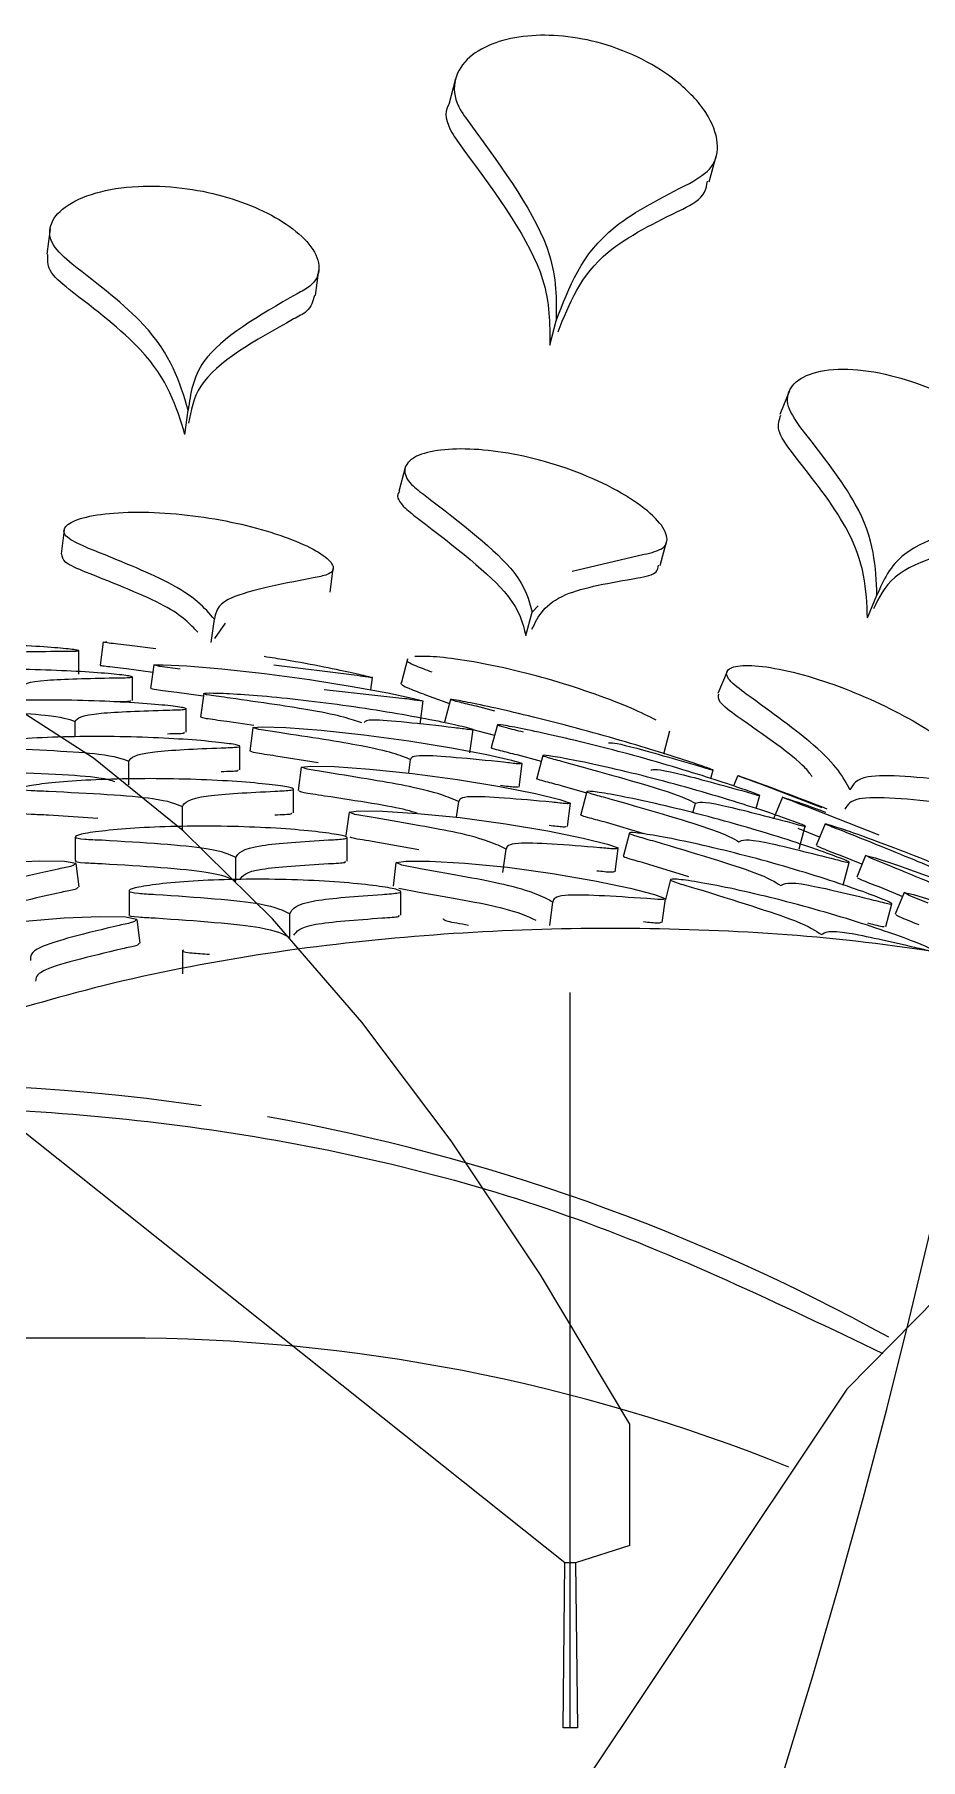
# Model space of a CAD drawing. Header units: millimetres. Extents: x 12325263 to 13848842, y -1463133 to 573208.
# Drawn here: x 12569533.29 to 12569539.51, y -847779.77 to -847767.64 of the extents above; entities that cross this region are included whole.
import ezdxf
from ezdxf.xclip import XClip

# ---------------------------------------------------------------- set-up
doc = ezdxf.new("R2010")
doc.units = ezdxf.units.MM
doc.header["$LTSCALE"] = 1000
doc.header["$XCLIPFRAME"] = 0
for name, color, linetype in [('fur202301', 252, 'Continuous'), ('WALL', 5, 'Continuous'), ('WALL-SHATCH', 8, 'Continuous'), ('建筑-楼板开洞', 251, 'Continuous')]:
    doc.layers.add(name, color=color, linetype=linetype)

# ---------------------------------------------------------------- blocks, each defined once
blk = doc.blocks.new('adgshg13-A$C7F010FC0')
at = {"layer": 'WALL-SHATCH'}
h = blk.add_hatch(color=256, dxfattribs=at)
h.dxf.hatch_style = 1
h.paths.add_polyline_path([(-60384.171, -16880.895), (-763.165, 197.479), (12587.619, -13153.304), (12587.619, -157996.02), (-162964.851, -188820.432), (-171262.381, -180522.901), (-171262.381, -31310.898), (-150707.191, -10755.708), (-131860.078, -7980.895), (-99162.381, -7980.895), (-99162.381, -4980.895), (-76620.428, -4980.895), (-70107.652, -16880.895)], flags=16)
h.paths.add_polyline_path([(-60091.229, -16380.895), (-646.877, 646.877), (12987.619, -12987.619), (12987.619, -158331.905), (-163100.584, -189250.384), (-171662.381, -180688.586), (-171662.381, -31145.213), (-150777.896, -10260.728), (-131896.687, -7480.895), (-99562.381, -7480.895), (-99562.381, -4580.895), (-76365.552, -4580.895), (-69907.506, -16380.895)])
blk = doc.blocks.new('A$C4C7A72D3')
at = {"layer": 'WALL', "color": 1}
blk.add_blockref('adgshg13-A$C7F010FC0', (210433.012, 205503.569), dxfattribs=at)
blk = doc.blocks.new('asdgag2019070515155847995')
at = {"color": 1}
for p, q in [((145.167, -417.835), (145.104, -417.986)), ((145.137, -417.823), (145.29, -417.886)), ((145.377, -417.952), (145.217, -417.909)), ((143.208, -418.08), (143.048, -418.014)), ((144.736, -417.997), (144.535, -418.505)), ((144.878, -418.093), (145.031, -418.156)), ((144.94, -418.119), (144.878, -418.27)), ((145.086, -418.251), (144.926, -418.208)), ((144.542, -418.398), (144.381, -418.818)), ((144.655, -418.378), (144.808, -418.441)), ((144.832, -418.56), (144.672, -418.518)), ((144.748, -418.417), (144.688, -418.568)), ((141.612, -418.629), (141.778, -418.697)), ((144.468, -418.678), (144.621, -418.741)), ((144.548, -418.862), (144.455, -418.837)), ((144.316, -418.992), (144.389, -419.022)), ((144.319, -418.989), (144.324, -418.966)), ((143.584, -419.067), (143.74, -419.132)), ((140.142, -419.192), (139.962, -419.144)), ((144.336, -419.182), (144.276, -419.166)), ((144.577, -419.307), (144.51, -419.289)), ((144.938, -419.619), (145.026, -419.338)), ((142.84, -419.537), (142.673, -419.492)), ((144.163, -419.513), (144.002, -419.47)), ((145.047, -419.464), (145.187, -419.501)), ((145.348, -419.523), (145.183, -419.501)), ((142.88, -420.157), (142.761, -419.651)), ((144.644, -419.917), (144.724, -419.652)), ((144.719, -419.754), (144.879, -419.796)), ((144.992, -419.853), (144.828, -419.832)), ((149.728, -419.751), (148.875, -419.751)), ((149.728, -419.751), (149.849, -420.133)), ((144.388, -420.226), (144.437, -420.055)), ((144.428, -420.053), (144.589, -420.096)), ((144.675, -420.189), (144.511, -420.167)), ((151.009, -420.17), (145.841, -420.17)), ((149.849, -420.207), (146.03, -425.005)), ((149.849, -420.133), (151.009, -420.12)), ((149.849, -420.133), (149.849, -420.207)), ((151.009, -420.22), (149.849, -420.207)), ((151.009, -420.12), (151.009, -420.22)), ((141.292, -420.314), (141.119, -420.268)), ((145.37, -420.314), (145.205, -420.293)), ((143.168, -420.438), (143.124, -420.395)), ((143.331, -420.482), (143.168, -420.438)), ((144.169, -420.545), (144.216, -420.374)), ((144.175, -420.362), (144.335, -420.405)), ((144.397, -420.529), (144.232, -420.508)), ((143.827, -420.831), (143.862, -420.702)), ((143.959, -420.682), (144.119, -420.725)), ((143.987, -420.874), (144.033, -420.702)), ((144.997, -420.643), (144.833, -420.621)), ((144.157, -420.875), (143.992, -420.853)), ((144.609, -420.969), (144.499, -420.954)), ((139.418, -420.976), (139.599, -421.024)), ((143.748, -421.187), (143.81, -421.02)), ((143.781, -421.012), (143.941, -421.054)), ((143.498, -421.313), (143.659, -421.356)), ((143.955, -421.226), (143.791, -421.204)), ((144.298, -421.305), (144.203, -421.293)), ((144.838, -421.235), (144.779, -421.563)), ((145.137, -421.233), (145.111, -421.375)), ((142.151, -421.33), (142.319, -421.375)), ((143.776, -421.334), (143.714, -421.901)), ((144.929, -421.395), (145.093, -421.416)), ((145.297, -421.362), (145.131, -421.362)), ((143.713, -421.571), (143.628, -421.56)), ((143.61, -421.689), (143.54, -422.255)), ((144.574, -421.725), (144.738, -421.747)), ((144.918, -421.739), (144.752, -421.739)), ((143.028, -421.858), (142.86, -421.836)), ((140.943, -421.962), (140.765, -421.938)), ((144.226, -421.943), (144.179, -422.239)), ((144.257, -422.061), (144.422, -422.083)), ((144.577, -422.116), (144.411, -422.116)), ((145.454, -422.142), (145.288, -422.142)), ((143.965, -422.395), (143.936, -422.584)), ((143.98, -422.402), (144.144, -422.423)), ((144.275, -422.494), (144.109, -422.494)), ((145.058, -422.52), (144.892, -422.52)), ((143.246, -422.597), (143.352, -422.672)), ((143.382, -422.694), (143.217, -422.672)), ((143.758, -422.75), (143.732, -422.935)), ((143.74, -422.747), (143.905, -422.769)), ((141.92, -422.879), (141.748, -422.856)), ((144.012, -422.871), (143.847, -422.871)), ((144.7, -422.897), (144.534, -422.897)), ((145.544, -422.895), (145.71, -422.895)), ((143.426, -423.083), (143.402, -423.268)), ((143.539, -423.098), (143.704, -423.12)), ((143.591, -423.105), (143.567, -423.29)), ((143.788, -423.248), (143.623, -423.248)), ((145.493, -423.193), (145.328, -423.215)), ((144.381, -423.274), (144.215, -423.274)), ((145.126, -423.272), (145.292, -423.272)), ((148.27, -423.31), (148.27, -424.664)), ((143.379, -423.45), (143.374, -423.427)), ((143.376, -423.454), (143.541, -423.476)), ((143.544, -423.472), (143.542, -423.465)), ((144.592, -423.839), (144.616, -423.491)), ((143.603, -423.625), (143.437, -423.625)), ((145.099, -423.622), (144.934, -423.644)), ((142.59, -423.728), (142.758, -423.75)), ((144.044, -423.651), (143.935, -423.651)), ((144.747, -423.65), (144.913, -423.65)), ((140.474, -423.827), (140.652, -423.85))]:
    blk.add_line(p, q, dxfattribs=at)
at = {"color": 1, "flags": 128}
for points in [[(141.847, -402.291), (141.772, -402.835), (141.784, -405.234), (142.141, -407.726), (142.892, -410.288), (144.158, -412.973), (146.052, -415.684), (148.63, -418.225), (151.824, -420.359), (154.974, -421.72), (157.796, -422.444), (160.277, -422.738), (162.787, -422.722), (165.403, -422.374), (168.205, -421.599), (171.074, -420.289), (173.947, -418.292), (175.381, -416.929), (176.746, -415.286), (177.976, -413.342), (178.982, -411.077), (179.648, -408.54), (179.9, -405.812), (179.9, -405.812)], [(145.213, -417.654), (145.158, -417.786), (145.137, -417.822), (145.151, -417.756), (145.202, -417.597), (145.285, -417.363), (145.394, -417.081), (145.518, -416.786), (145.642, -416.51), (145.751, -416.282), (145.831, -416.126), (145.869, -416.06), (145.869, -416.06)], [(144.951, -417.923), (144.897, -418.056), (144.878, -418.092), (144.894, -418.027), (144.946, -417.869), (145.031, -417.635), (145.14, -417.354), (145.264, -417.059), (145.387, -416.782), (145.495, -416.553), (145.573, -416.397), (145.61, -416.331), (145.61, -416.331)], [(144.973, -421.211), (144.947, -421.354), (144.927, -421.394), (144.917, -421.327), (144.917, -421.16), (144.932, -420.912), (144.961, -420.612), (145.004, -420.295), (145.056, -419.997), (145.108, -419.748), (145.152, -419.577), (145.18, -419.503), (145.18, -419.503)], [(148.875, -419.751), (147.826, -420.378), (146.884, -421.006), (146.05, -421.635), (145.323, -422.263), (144.704, -422.892), (144.193, -423.522), (143.789, -424.151), (143.494, -424.781)], [(144.614, -421.541), (144.59, -421.684), (144.573, -421.724), (144.564, -421.658), (144.566, -421.491), (144.582, -421.243), (144.612, -420.943), (144.655, -420.626), (144.705, -420.328), (144.756, -420.079), (144.799, -419.908), (144.825, -419.834), (144.825, -419.834)], [(144.295, -421.877), (144.272, -422.02), (144.256, -422.06), (144.249, -421.994), (144.253, -421.827), (144.27, -421.58), (144.301, -421.28), (144.344, -420.963), (144.394, -420.664), (144.443, -420.415), (144.484, -420.243), (144.509, -420.169), (144.509, -420.169)], [(144.014, -422.217), (143.993, -422.36), (143.979, -422.401), (143.973, -422.335), (143.979, -422.169), (143.997, -421.921), (144.029, -421.621), (144.071, -421.304), (144.121, -421.005), (144.169, -420.756), (144.208, -420.584), (144.23, -420.51), (144.23, -420.51)], [(143.568, -422.913), (143.549, -423.056), (143.539, -423.098), (143.537, -423.032), (143.546, -422.866), (143.566, -422.619), (143.599, -422.32), (143.642, -422.003), (143.69, -421.703), (143.735, -421.453), (143.771, -421.281), (143.79, -421.207), (143.79, -421.207)], [(145.577, -424.92), (145.584, -425.065), (145.569, -425.11), (145.535, -425.049), (145.487, -424.888), (145.432, -424.645), (145.381, -424.347), (145.341, -424.031), (145.316, -423.729), (145.306, -423.475), (145.31, -423.298), (145.325, -423.218), (145.325, -423.218)], [(145.181, -425.35), (145.188, -425.495), (145.176, -425.539), (145.144, -425.477), (145.097, -425.317), (145.044, -425.073), (144.994, -424.776), (144.953, -424.459), (144.927, -424.157), (144.916, -423.904), (144.918, -423.726), (144.931, -423.647), (144.931, -423.647)]]:
    blk.add_lwpolyline(points, dxfattribs=at)
at = {"color": 1}
for centre, radius, start, end in [((160.774, -424.783), 17.446, 158.4091, 160.6011), ((160.782, -423.31), 12.512, 158.0488, 179.999)]:
    blk.add_arc(centre, radius, start, end, dxfattribs=at)
for start_param, end_param in [(2.215236, 2.540337), (2.573332, 4.289401)]:
    blk.add_ellipse((160.817, -424.811), major_axis=(13.067, 5.896), ratio=0.997728, start_param=start_param, end_param=end_param, dxfattribs=at)
blk.add_open_spline([(141.688, -389.994), (141.522, -390.072), (140.258, -390.667), (138.035, -392.05), (135.059, -394.142), (132.291, -396.511), (129.736, -399.105), (127.418, -401.913), (125.353, -404.911), (123.557, -408.078), (122.043, -411.388), (120.824, -414.817), (119.908, -418.339), (119.302, -421.928), (119.011, -425.555), (119.038, -429.194), (119.381, -432.816), (120.038, -436.395), (121.004, -439.904), (122.272, -443.315), (123.833, -446.603), (125.674, -449.743), (127.781, -452.711), (130.139, -455.484), (132.73, -458.043), (135.533, -460.366), (138.529, -462.437), (141.693, -464.24), (145.003, -465.761), (148.432, -466.989), (151.956, -467.914), (155.546, -468.529), (159.177, -468.83), (162.821, -468.814), (166.449, -468.482), (170.034, -467.835), (173.55, -466.879), (176.969, -465.622), (180.266, -464.072), (183.415, -462.241), (186.392, -460.144), (189.176, -457.795), (191.744, -455.214), (194.078, -452.419), (196.159, -449.433), (197.973, -446.276), (199.504, -442.974), (200.742, -439.552), (201.678, -436.035), (202.303, -432.45), (202.614, -428.824), (202.608, -425.185), (202.285, -421.561), (201.648, -417.978), (200.7, -414.464), (199.451, -411.046), (197.909, -407.75), (196.085, -404.6), (193.994, -401.62), (191.651, -398.834), (189.074, -396.262), (186.285, -393.92), (183.295, -391.846), (180.783, -390.344), (179.228, -389.639), (178.777, -389.435)], degree=3, knots=[0, 0, 0, 0, 0.002464, 0.018712, 0.034959, 0.051206, 0.067452, 0.083698, 0.099943, 0.116187, 0.132431, 0.148674, 0.164917, 0.181159, 0.197401, 0.213642, 0.229884, 0.246125, 0.262366, 0.278608, 0.29485, 0.311092, 0.327334, 0.343577, 0.359821, 0.376065, 0.39231, 0.408556, 0.424802, 0.441049, 0.457296, 0.473544, 0.489792, 0.506041, 0.52229, 0.538538, 0.554787, 0.571035, 0.587284, 0.603532, 0.619779, 0.636026, 0.652272, 0.668518, 0.684763, 0.701007, 0.717251, 0.733494, 0.749737, 0.765979, 0.782221, 0.798462, 0.814704, 0.830945, 0.847186, 0.863428, 0.87967, 0.895912, 0.912154, 0.928397, 0.944641, 0.960885, 0.97713, 0.993376, 1, 1, 1, 1])
for points, knots in [([(142.472, -395.446), (142.364, -395.767), (141.931, -397.054), (141.704, -399.351), (141.761, -402.309), (142.343, -405.224), (143.39, -408.044), (144.99, -410.821), (147.247, -413.513), (150.185, -415.885), (153.531, -417.662), (156.753, -418.665), (159.558, -419.098), (162.063, -419.165), (164.425, -418.953), (166.865, -418.445), (169.484, -417.528), (172.236, -416.059), (174.866, -413.975), (177.05, -411.398), (178.556, -408.732), (179.476, -406.074), (179.899, -403.492), (179.94, -401.112), (179.681, -399.687), (179.563, -399.042)], [0, 0, 0, 0, 0.015214, 0.060977, 0.104986, 0.149309, 0.193678, 0.24012, 0.291901, 0.349755, 0.407596, 0.456922, 0.497367, 0.53196, 0.566718, 0.602097, 0.642973, 0.690731, 0.743898, 0.795877, 0.844688, 0.889455, 0.930669, 0.968591, 1, 1, 1, 1]), ([(146.001, -415.756), (145.87, -416.215), (145.537, -417.382), (145.353, -419.335), (145.423, -421.544), (145.771, -423.616), (146.233, -424.889), (146.444, -425.469)], [0, 0, 0, 0, 0.144269, 0.367301, 0.590326, 0.813347, 1, 1, 1, 1]), ([(141.883, -418.54), (141.828, -418.579), (141.717, -418.658), (141.582, -418.633), (141.486, -418.504), (141.448, -418.27), (141.481, -417.972), (141.576, -417.666), (141.711, -417.392), (141.87, -417.161), (142.045, -416.982), (142.221, -416.872), (142.375, -416.856), (142.465, -416.933), (142.486, -417.033), (142.494, -417.068)], [0, 0, 0, 0, 0.08269, 0.165294, 0.251568, 0.338712, 0.420978, 0.494896, 0.562755, 0.629952, 0.701267, 0.779413, 0.864084, 0.951518, 1, 1, 1, 1]), ([(142.494, -417.068), (142.565, -417.364), (142.683, -417.852), (142.945, -417.968), (143.048, -418.014)], [0, 0, 0, 0, 0.607146, 1, 1, 1, 1]), ([(145.336, -417.074), (145.296, -417.139), (145.228, -417.251), (145.033, -417.723), (144.951, -417.923)], [0, 0, 0, 0, 0.577237, 1, 1, 1, 1]), ([(142.658, -417.137), (142.727, -417.436), (142.83, -417.887), (143.066, -418), (143.145, -418.037)], [0, 0, 0, 0, 0.664575, 1, 1, 1, 1]), ([(143.744, -418.932), (143.709, -418.978), (143.64, -419.07), (143.571, -419.079), (143.537, -418.99), (143.545, -418.803), (143.6, -418.542), (143.698, -418.246), (143.826, -417.952), (143.969, -417.688), (144.112, -417.477), (144.239, -417.337), (144.329, -417.29), (144.368, -417.336), (144.358, -417.424), (144.354, -417.461)], [0, 0, 0, 0, 0.078792, 0.157597, 0.237503, 0.318356, 0.39851, 0.476219, 0.551344, 0.625653, 0.701383, 0.779723, 0.860147, 0.940927, 1, 1, 1, 1]), ([(144.725, -418.206), (144.705, -418.258), (144.666, -418.36), (144.649, -418.393), (144.667, -418.329), (144.721, -418.168), (144.808, -417.93), (144.919, -417.646), (145.01, -417.426), (145.056, -417.323), (145.061, -417.311)], [0, 0, 0, 0, 0.140125, 0.280354, 0.420621, 0.561166, 0.701918, 0.842469, 0.982553, 1, 1, 1, 1]), ([(145.096, -417.352), (145.059, -417.418), (144.996, -417.532), (144.806, -418.006), (144.725, -418.206)], [0, 0, 0, 0, 0.577247, 1, 1, 1, 1]), ([(144.354, -417.461), (144.33, -417.708), (144.287, -418.132), (144.378, -418.182), (144.417, -418.203)], [0, 0, 0, 0, 0.583173, 1, 1, 1, 1]), ([(144.51, -417.525), (144.484, -417.777), (144.442, -418.17), (144.523, -418.221), (144.552, -418.24)], [0, 0, 0, 0, 0.638552, 1, 1, 1, 1]), ([(145.522, -417.749), (145.533, -417.705), (145.554, -417.617), (145.544, -417.612), (145.502, -417.703), (145.432, -417.889), (145.345, -418.149), (145.254, -418.453), (145.171, -418.767), (145.105, -419.056), (145.061, -419.287), (145.041, -419.436), (145.046, -419.481), (145.069, -419.428), (145.097, -419.33), (145.109, -419.287)], [0, 0, 0, 0, 0.078097, 0.156248, 0.234487, 0.312966, 0.391555, 0.469908, 0.547843, 0.625598, 0.703599, 0.782012, 0.860604, 0.939044, 1, 1, 1, 1]), ([(145.366, -417.717), (145.345, -417.77), (145.305, -417.869), (145.296, -417.877), (145.293, -417.881)], [0, 0, 0, 0, 0.531074, 1, 1, 1, 1]), ([(145.434, -418.404), (145.417, -418.38), (145.386, -418.339), (145.482, -417.924), (145.522, -417.749)], [0, 0, 0, 0, 0.577239, 1, 1, 1, 1]), ([(145.191, -418.037), (145.202, -417.994), (145.224, -417.906), (145.216, -417.901), (145.176, -417.993), (145.107, -418.18), (145.021, -418.439), (144.931, -418.743), (144.848, -419.057), (144.781, -419.346), (144.736, -419.578), (144.715, -419.726), (144.717, -419.77), (144.739, -419.717), (144.766, -419.619), (144.778, -419.576)], [0, 0, 0, 0, 0.078102, 0.15626, 0.234485, 0.312925, 0.391477, 0.469832, 0.547819, 0.625646, 0.703691, 0.782098, 0.86065, 0.939053, 1, 1, 1, 1]), ([(143.048, -418.014), (142.852, -418.021), (142.53, -418.033), (142.065, -418.397), (141.883, -418.54)], [0, 0, 0, 0, 0.607749, 1, 1, 1, 1]), ([(145.104, -417.986), (145.083, -418.039), (145.044, -418.139), (145.037, -418.147), (145.034, -418.151)], [0, 0, 0, 0, 0.531101, 1, 1, 1, 1]), ([(145.089, -418.689), (145.074, -418.666), (145.049, -418.626), (145.148, -418.212), (145.191, -418.037)], [0, 0, 0, 0, 0.577234, 1, 1, 1, 1]), ([(145.351, -418.08), (145.363, -418.033), (145.383, -417.959), (145.376, -417.963), (145.374, -417.965)], [0, 0, 0, 0, 0.635157, 1, 1, 1, 1]), ([(160.817, -439.085), (159.824, -439.021), (158.032, -438.905), (155.552, -438.109), (153.406, -437.037), (151.476, -435.605), (149.804, -433.877), (148.451, -431.887), (147.439, -429.696), (146.815, -427.361), (146.58, -424.948), (146.768, -422.531), (147.328, -420.159), (148.029, -418.7), (148.379, -417.971)], [0, 0, 0, 0, 0.101028, 0.182256, 0.263485, 0.34474, 0.425997, 0.507553, 0.589112, 0.671078, 0.753046, 0.83533, 0.917613, 1, 1, 1, 1]), ([(143.208, -418.08), (143.013, -418.088), (142.693, -418.1), (142.23, -418.465), (142.048, -418.608)], [0, 0, 0, 0, 0.607461, 1, 1, 1, 1]), ([(144.417, -418.203), (144.329, -418.249), (144.18, -418.329), (143.872, -418.755), (143.744, -418.932)], [0, 0, 0, 0, 0.58251, 1, 1, 1, 1]), ([(144.897, -418.336), (144.908, -418.293), (144.932, -418.205), (144.925, -418.201), (144.887, -418.293), (144.82, -418.48), (144.735, -418.74), (144.646, -419.044), (144.562, -419.358), (144.495, -419.647), (144.448, -419.878), (144.425, -420.026), (144.426, -420.07), (144.446, -420.016), (144.472, -419.917), (144.484, -419.875)], [0, 0, 0, 0, 0.078108, 0.156274, 0.234487, 0.31289, 0.391408, 0.469765, 0.547799, 0.62569, 0.703776, 0.782177, 0.860692, 0.939062, 1, 1, 1, 1]), ([(144.878, -418.27), (144.858, -418.323), (144.819, -418.423), (144.813, -418.432), (144.81, -418.436)], [0, 0, 0, 0, 0.531133, 1, 1, 1, 1]), ([(144.535, -418.505), (144.516, -418.556), (144.477, -418.659), (144.462, -418.694), (144.483, -418.627), (144.523, -418.511), (144.563, -418.401), (144.574, -418.372)], [0, 0, 0, 0, 0.229014, 0.458199, 0.687401, 0.91699, 1, 1, 1, 1]), ([(144.781, -418.984), (144.769, -418.962), (144.749, -418.923), (144.853, -418.511), (144.897, -418.336)], [0, 0, 0, 0, 0.577234, 1, 1, 1, 1]), ([(145.109, -419.287), (145.194, -419.014), (145.34, -418.54), (145.406, -418.444), (145.434, -418.404)], [0, 0, 0, 0, 0.577144, 1, 1, 1, 1]), ([(144.323, -418.47), (144.302, -418.484), (144.211, -418.55), (144.036, -418.802), (143.9, -418.997)], [0, 0, 0, 0, 0.226861, 1, 1, 1, 1]), ([(144.64, -418.645), (144.653, -418.601), (144.677, -418.514), (144.672, -418.51), (144.636, -418.603), (144.57, -418.79), (144.487, -419.05), (144.398, -419.355), (144.314, -419.669), (144.246, -419.958), (144.198, -420.189), (144.174, -420.336), (144.172, -420.379), (144.191, -420.324), (144.216, -420.226), (144.228, -420.183)], [0, 0, 0, 0, 0.078116, 0.156289, 0.234493, 0.312863, 0.391349, 0.469707, 0.547783, 0.625733, 0.703855, 0.78225, 0.860731, 0.939071, 1, 1, 1, 1]), ([(142.048, -418.608), (141.992, -418.65), (141.891, -418.725), (141.815, -418.7), (141.782, -418.689)], [0, 0, 0, 0, 0.5534764, 1, 1, 1, 1]), ([(144.51, -419.289), (144.502, -419.267), (144.487, -419.23), (144.595, -418.819), (144.64, -418.645)], [0, 0, 0, 0, 0.57724, 1, 1, 1, 1]), ([(144.778, -419.576), (144.86, -419.302), (145.001, -418.826), (145.063, -418.73), (145.089, -418.689)], [0, 0, 0, 0, 0.5771469, 1, 1, 1, 1]), ([(144.422, -418.963), (144.434, -418.92), (144.46, -418.833), (144.457, -418.83), (144.422, -418.923), (144.358, -419.111), (144.276, -419.371), (144.187, -419.676), (144.104, -419.99), (144.035, -420.279), (143.986, -420.509), (143.959, -420.656), (143.956, -420.699), (143.974, -420.643), (143.998, -420.545), (144.009, -420.502)], [0, 0, 0, 0, 0.078124, 0.156307, 0.234503, 0.312844, 0.3913, 0.469658, 0.547772, 0.625775, 0.703929, 0.782319, 0.860767, 0.93908, 1, 1, 1, 1]), ([(144.381, -418.818), (144.361, -418.871), (144.331, -418.956), (144.322, -418.98), (144.319, -418.989)], [0, 0, 0, 0, 0.625691, 1, 1, 1, 1]), ([(143.9, -418.997), (143.865, -419.045), (143.799, -419.134), (143.761, -419.128), (143.743, -419.126)], [0, 0, 0, 0, 0.534634, 1, 1, 1, 1]), ([(144.277, -419.604), (144.272, -419.583), (144.262, -419.547), (144.374, -419.137), (144.422, -418.963)], [0, 0, 0, 0, 0.577254, 1, 1, 1, 1]), ([(144.484, -419.875), (144.563, -419.6), (144.701, -419.123), (144.757, -419.025), (144.781, -418.984)], [0, 0, 0, 0, 0.5771542, 1, 1, 1, 1]), ([(140.154, -419.331), (140.119, -419.272), (140.047, -419.153), (139.869, -419.118), (139.658, -419.196), (139.448, -419.389), (139.277, -419.653), (139.165, -419.937), (139.111, -420.222), (139.111, -420.483), (139.161, -420.714), (139.265, -420.898), (139.42, -420.998), (139.589, -420.984), (139.699, -420.901), (139.742, -420.869)], [0, 0, 0, 0, 0.08588, 0.171606, 0.263059, 0.354641, 0.424296, 0.494216, 0.557553, 0.619915, 0.687434, 0.764042, 0.850534, 0.942861, 1, 1, 1, 1]), ([(140.334, -419.379), (140.3, -419.315), (140.251, -419.221), (140.166, -419.21), (140.139, -419.206)], [0, 0, 0, 0, 0.682542, 1, 1, 1, 1]), ([(144.24, -419.292), (144.253, -419.249), (144.28, -419.163), (144.278, -419.16), (144.245, -419.253), (144.183, -419.441), (144.102, -419.702), (144.014, -420.007), (143.931, -420.321), (143.861, -420.609), (143.811, -420.84), (143.783, -420.986), (143.778, -421.028), (143.793, -420.972), (143.817, -420.874), (143.827, -420.831)], [0, 0, 0, 0, 0.078134, 0.156328, 0.234519, 0.312833, 0.391262, 0.469619, 0.547767, 0.625817, 0.704, 0.782382, 0.860802, 0.93909, 1, 1, 1, 1]), ([(141.119, -420.268), (140.884, -420.18), (140.512, -420.04), (140.251, -419.523), (140.154, -419.331)], [0, 0, 0, 0, 0.628631, 1, 1, 1, 1]), ([(141.198, -420.255), (140.999, -420.177), (140.663, -420.047), (140.429, -419.573), (140.334, -419.379)], [0, 0, 0, 0, 0.591194, 1, 1, 1, 1]), ([(144.087, -419.9), (144.085, -419.88), (144.082, -419.844), (144.19, -419.467), (144.24, -419.292)], [0, 0, 0, 0, 0.535282, 1, 1, 1, 1]), ([(144.228, -420.183), (144.304, -419.908), (144.438, -419.43), (144.489, -419.331), (144.51, -419.289)], [0, 0, 0, 0, 0.577167, 1, 1, 1, 1]), ([(142.761, -419.651), (142.749, -419.6), (142.726, -419.499), (142.635, -419.476), (142.511, -419.554), (142.367, -419.737), (142.227, -420.001), (142.115, -420.305), (142.044, -420.61), (142.015, -420.888), (142.026, -421.12), (142.076, -421.284), (142.16, -421.351), (142.255, -421.313), (142.322, -421.225), (142.348, -421.189)], [0, 0, 0, 0, 0.080152, 0.160279, 0.242458, 0.325711, 0.406895, 0.483426, 0.555818, 0.627239, 0.701086, 0.779244, 0.861237, 0.944484, 1, 1, 1, 1]), ([(142.927, -419.695), (142.917, -419.641), (142.902, -419.557), (142.854, -419.552), (142.837, -419.55)], [0, 0, 0, 0, 0.648262, 1, 1, 1, 1]), ([(143.927, -419.565), (143.9, -419.619), (143.846, -419.726), (143.744, -419.988), (143.646, -420.289), (143.564, -420.603), (143.508, -420.889), (143.477, -421.13), (143.479, -421.217), (143.48, -421.262)], [0, 0, 0, 0, 0.142607, 0.287842, 0.431584, 0.5732, 0.713973, 0.855932, 1, 1, 1, 1]), ([(144.881, -419.792), (144.881, -419.793), (144.881, -419.811), (144.9, -419.755), (144.927, -419.66), (144.938, -419.619)], [0, 0, 0, 0, 0.055753, 0.58696, 1, 1, 1, 1]), ([(145.182, -419.51), (145.185, -419.512), (145.192, -419.517), (145.184, -419.594), (145.181, -419.632)], [0, 0, 0, 0, 0.5035, 1, 1, 1, 1]), ([(145.347, -419.532), (145.35, -419.534), (145.357, -419.539), (145.349, -419.616), (145.345, -419.654)], [0, 0, 0, 0, 0.503357, 1, 1, 1, 1]), ([(143.287, -420.439), (143.197, -420.395), (143.034, -420.314), (142.96, -419.887), (142.927, -419.695)], [0, 0, 0, 0, 0.550676, 1, 1, 1, 1]), ([(145.181, -419.632), (145.165, -419.866), (145.138, -420.273), (145.185, -420.287), (145.205, -420.293)], [0, 0, 0, 0, 0.577143, 1, 1, 1, 1]), ([(144.826, -419.84), (144.829, -419.843), (144.835, -419.848), (144.827, -419.924), (144.823, -419.962)], [0, 0, 0, 0, 0.503609, 1, 1, 1, 1]), ([(144.991, -419.862), (144.994, -419.865), (145, -419.869), (144.991, -419.946), (144.987, -419.984)], [0, 0, 0, 0, 0.503477, 1, 1, 1, 1]), ([(144.59, -420.091), (144.59, -420.093), (144.59, -420.111), (144.608, -420.054), (144.633, -419.959), (144.644, -419.917)], [0, 0, 0, 0, 0.056084, 0.587042, 1, 1, 1, 1]), ([(144.823, -419.962), (144.804, -420.196), (144.773, -420.602), (144.815, -420.615), (144.833, -420.621)], [0, 0, 0, 0, 0.577145, 1, 1, 1, 1]), ([(144.336, -420.4), (144.336, -420.402), (144.336, -420.42), (144.352, -420.363), (144.377, -420.268), (144.388, -420.226)], [0, 0, 0, 0, 0.056395, 0.587124, 1, 1, 1, 1]), ([(144.51, -420.176), (144.512, -420.178), (144.517, -420.183), (144.508, -420.26), (144.503, -420.298)], [0, 0, 0, 0, 0.503708, 1, 1, 1, 1]), ([(144.674, -420.198), (144.677, -420.2), (144.681, -420.205), (144.672, -420.281), (144.668, -420.319)], [0, 0, 0, 0, 0.503586, 1, 1, 1, 1]), ([(139.742, -420.869), (140.06, -420.637), (140.567, -420.265), (140.969, -420.267), (141.119, -420.268)], [0, 0, 0, 0, 0.6267504, 1, 1, 1, 1]), ([(139.921, -420.917), (140.237, -420.684), (140.743, -420.312), (141.142, -420.313), (141.292, -420.314)], [0, 0, 0, 0, 0.62619, 1, 1, 1, 1]), ([(144.503, -420.298), (144.482, -420.531), (144.447, -420.936), (144.483, -420.949), (144.499, -420.954)], [0, 0, 0, 0, 0.57715, 1, 1, 1, 1]), ([(145.205, -420.293), (145.167, -420.365), (145.1, -420.491), (145.011, -420.997), (144.973, -421.211)], [0, 0, 0, 0, 0.577242, 1, 1, 1, 1]), ([(142.348, -421.189), (142.541, -420.939), (142.867, -420.515), (143.08, -420.461), (143.168, -420.438)], [0, 0, 0, 0, 0.591664, 1, 1, 1, 1]), ([(145.336, -420.41), (145.308, -420.467), (145.251, -420.581), (145.175, -421.015), (145.137, -421.233)], [0, 0, 0, 0, 0.496595, 1, 1, 1, 1]), ([(142.514, -421.234), (142.707, -420.983), (143.031, -420.559), (143.244, -420.504), (143.331, -420.482)], [0, 0, 0, 0, 0.591512, 1, 1, 1, 1]), ([(144.121, -420.72), (144.12, -420.722), (144.119, -420.739), (144.135, -420.682), (144.159, -420.587), (144.169, -420.545)], [0, 0, 0, 0, 0.056694, 0.587211, 1, 1, 1, 1]), ([(144.231, -420.517), (144.233, -420.519), (144.237, -420.524), (144.227, -420.6), (144.222, -420.638)], [0, 0, 0, 0, 0.503806, 1, 1, 1, 1]), ([(144.396, -420.538), (144.398, -420.541), (144.401, -420.545), (144.392, -420.622), (144.387, -420.66)], [0, 0, 0, 0, 0.503691, 1, 1, 1, 1]), ([(144.222, -420.638), (144.199, -420.871), (144.159, -421.276), (144.19, -421.288), (144.203, -421.293)], [0, 0, 0, 0, 0.57716, 1, 1, 1, 1]), ([(144.833, -420.621), (144.798, -420.694), (144.736, -420.82), (144.651, -421.327), (144.614, -421.541)], [0, 0, 0, 0, 0.577236, 1, 1, 1, 1]), ([(139.599, -421.023), (139.6, -421.024), (139.656, -421.061), (139.771, -421.028), (139.879, -420.948), (139.921, -420.917)], [0, 0, 0, 0, 0.012441, 0.621817, 1, 1, 1, 1]), ([(143.772, -422.562), (143.764, -422.617), (143.75, -422.727), (143.738, -422.764), (143.734, -422.698), (143.741, -422.528), (143.76, -422.277), (143.793, -421.972), (143.836, -421.648), (143.886, -421.343), (143.934, -421.088), (143.973, -420.913), (143.994, -420.839), (143.996, -420.864), (143.985, -420.947), (143.98, -420.983)], [0, 0, 0, 0, 0.07812, 0.156298, 0.234498, 0.312852, 0.391322, 0.469679, 0.547777, 0.625756, 0.703895, 0.782288, 0.860751, 0.939075, 1, 1, 1, 1]), ([(144.499, -420.954), (144.467, -421.028), (144.411, -421.155), (144.329, -421.662), (144.295, -421.877)], [0, 0, 0, 0, 0.577233, 1, 1, 1, 1]), ([(145.369, -420.886), (145.359, -420.943), (145.341, -421.05), (145.329, -421.059), (145.323, -421.064)], [0, 0, 0, 0, 0.527959, 1, 1, 1, 1]), ([(143.98, -420.983), (143.953, -421.221), (143.911, -421.594), (143.934, -421.611), (143.942, -421.618)], [0, 0, 0, 0, 0.636545, 1, 1, 1, 1]), ([(143.5, -421.309), (143.5, -421.311), (143.508, -421.331), (143.538, -421.277), (143.572, -421.184), (143.587, -421.144)], [0, 0, 0, 0, 0.050072, 0.585313, 1, 1, 1, 1]), ([(143.661, -421.352), (143.661, -421.354), (143.669, -421.374), (143.699, -421.321), (143.733, -421.227), (143.748, -421.187)], [0, 0, 0, 0, 0.049963, 0.585169, 1, 1, 1, 1]), ([(142.32, -421.369), (142.323, -421.372), (142.354, -421.399), (142.423, -421.353), (142.488, -421.268), (142.514, -421.234)], [0, 0, 0, 0, 0.0653567, 0.6256347, 1, 1, 1, 1]), ([(143.79, -421.213), (143.791, -421.215), (143.793, -421.22), (143.781, -421.296), (143.776, -421.334)], [0, 0, 0, 0, 0.504019, 1, 1, 1, 1]), ([(144.203, -421.293), (144.174, -421.367), (144.124, -421.495), (144.047, -422.002), (144.014, -422.217)], [0, 0, 0, 0, 0.577237, 1, 1, 1, 1]), ([(144.581, -421.246), (144.574, -421.268), (144.542, -421.362), (144.495, -421.665), (144.46, -421.898)], [0, 0, 0, 0, 0.232486, 1, 1, 1, 1]), ([(145.151, -421.492), (145.148, -421.447), (145.142, -421.357), (145.125, -421.355), (145.101, -421.454), (145.076, -421.653), (145.055, -421.927), (145.044, -422.244), (145.045, -422.569), (145.059, -422.864), (145.081, -423.099), (145.107, -423.247), (145.129, -423.289), (145.144, -423.231), (145.149, -423.129), (145.151, -423.085)], [0, 0, 0, 0, 0.078091, 0.156237, 0.234491, 0.313012, 0.391641, 0.469991, 0.547869, 0.625547, 0.703499, 0.781918, 0.860553, 0.939033, 1, 1, 1, 1]), ([(145.317, -421.492), (145.314, -421.443), (145.31, -421.367), (145.301, -421.373), (145.297, -421.375)], [0, 0, 0, 0, 0.637381, 1, 1, 1, 1]), ([(143.478, -422.322), (143.486, -422.272), (143.509, -422.118), (143.553, -421.891), (143.597, -421.681), (143.623, -421.576), (143.627, -421.564), (143.628, -421.56)], [0, 0, 0, 0, 0.115473, 0.360691, 0.607015, 0.853874, 1, 1, 1, 1]), ([(143.628, -421.56), (143.628, -421.569), (143.627, -421.582), (143.615, -421.66), (143.61, -421.689)], [0, 0, 0, 0, 0.625764, 1, 1, 1, 1]), ([(144.779, -421.563), (144.77, -421.624), (144.758, -421.702), (144.751, -421.715), (144.75, -421.717)], [0, 0, 0, 0, 0.779051, 1, 1, 1, 1]), ([(145.288, -422.142), (145.254, -422.125), (145.195, -422.095), (145.164, -421.671), (145.151, -421.492)], [0, 0, 0, 0, 0.577246, 1, 1, 1, 1]), ([(145.439, -422.113), (145.411, -422.095), (145.358, -422.063), (145.33, -421.674), (145.317, -421.492)], [0, 0, 0, 0, 0.53357, 1, 1, 1, 1]), ([(143.946, -421.636), (143.92, -421.711), (143.875, -421.839), (143.802, -422.348), (143.772, -422.562)], [0, 0, 0, 0, 0.577247, 1, 1, 1, 1]), ([(144.769, -421.869), (144.766, -421.824), (144.762, -421.734), (144.746, -421.732), (144.725, -421.832), (144.701, -422.03), (144.681, -422.304), (144.671, -422.621), (144.672, -422.946), (144.685, -423.242), (144.706, -423.476), (144.729, -423.625), (144.75, -423.667), (144.763, -423.608), (144.767, -423.506), (144.769, -423.462)], [0, 0, 0, 0, 0.078097, 0.156248, 0.234487, 0.312966, 0.391555, 0.469908, 0.547843, 0.625598, 0.703599, 0.782012, 0.860604, 0.939044, 1, 1, 1, 1]), ([(144.935, -421.869), (144.933, -421.82), (144.929, -421.744), (144.921, -421.75), (144.918, -421.752)], [0, 0, 0, 0, 0.637396, 1, 1, 1, 1]), ([(142.719, -423.556), (142.696, -423.609), (142.65, -423.716), (142.581, -423.744), (142.52, -423.667), (142.476, -423.484), (142.459, -423.219), (142.475, -422.907), (142.522, -422.59), (142.594, -422.298), (142.681, -422.057), (142.771, -421.889), (142.851, -421.82), (142.904, -421.853), (142.92, -421.94), (142.927, -421.977)], [0, 0, 0, 0, 0.078792, 0.157597, 0.237503, 0.318356, 0.39851, 0.476219, 0.551344, 0.625653, 0.701383, 0.779723, 0.860147, 0.940927, 1, 1, 1, 1]), ([(144.46, -421.898), (144.451, -421.955), (144.436, -422.062), (144.427, -422.073), (144.423, -422.077)], [0, 0, 0, 0, 0.528002, 1, 1, 1, 1]), ([(144.892, -422.52), (144.861, -422.502), (144.807, -422.472), (144.78, -422.048), (144.769, -421.869)], [0, 0, 0, 0, 0.577239, 1, 1, 1, 1]), ([(145.044, -422.49), (145.018, -422.473), (144.97, -422.44), (144.946, -422.051), (144.935, -421.869)], [0, 0, 0, 0, 0.533567, 1, 1, 1, 1]), ([(140.722, -423.671), (140.677, -423.723), (140.588, -423.828), (140.446, -423.84), (140.315, -423.74), (140.214, -423.524), (140.166, -423.228), (140.177, -422.908), (140.237, -422.609), (140.333, -422.345), (140.458, -422.126), (140.604, -421.973), (140.753, -421.918), (140.865, -421.968), (140.913, -422.059), (140.93, -422.091)], [0, 0, 0, 0, 0.08269, 0.165294, 0.251568, 0.338712, 0.420978, 0.494896, 0.562755, 0.629952, 0.701267, 0.779413, 0.864084, 0.951518, 1, 1, 1, 1]), ([(140.942, -421.969), (140.982, -421.979), (141.047, -421.996), (141.09, -422.081), (141.107, -422.115)], [0, 0, 0, 0, 0.608815, 1, 1, 1, 1]), ([(142.927, -421.977), (142.974, -422.221), (143.055, -422.64), (143.169, -422.663), (143.217, -422.672)], [0, 0, 0, 0, 0.5831727, 1, 1, 1, 1]), ([(140.93, -422.091), (141.083, -422.358), (141.335, -422.797), (141.632, -422.84), (141.748, -422.856)], [0, 0, 0, 0, 0.6071457, 1, 1, 1, 1]), ([(141.107, -422.115), (141.258, -422.386), (141.484, -422.791), (141.751, -422.837), (141.839, -422.853)], [0, 0, 0, 0, 0.669234, 1, 1, 1, 1]), ([(144.426, -422.246), (144.424, -422.201), (144.42, -422.112), (144.406, -422.109), (144.387, -422.209), (144.365, -422.407), (144.347, -422.681), (144.337, -422.998), (144.338, -423.323), (144.35, -423.619), (144.37, -423.854), (144.391, -424.002), (144.41, -424.044), (144.421, -423.986), (144.424, -423.884), (144.426, -423.839)], [0, 0, 0, 0, 0.0781022, 0.1562603, 0.2344855, 0.3129248, 0.3914766, 0.4698319, 0.5478191, 0.6256456, 0.7036911, 0.7820984, 0.8606501, 0.9390534, 1, 1, 1, 1]), ([(144.592, -422.246), (144.59, -422.198), (144.588, -422.121), (144.58, -422.127), (144.577, -422.13)], [0, 0, 0, 0, 0.637413, 1, 1, 1, 1]), ([(145.151, -423.085), (145.171, -422.798), (145.205, -422.3), (145.264, -422.189), (145.288, -422.142)], [0, 0, 0, 0, 0.577142, 1, 1, 1, 1]), ([(145.317, -423.085), (145.337, -422.798), (145.371, -422.3), (145.43, -422.189), (145.454, -422.142)], [0, 0, 0, 0, 0.577116, 1, 1, 1, 1]), ([(144.179, -422.239), (144.171, -422.295), (144.156, -422.403), (144.148, -422.413), (144.145, -422.418)], [0, 0, 0, 0, 0.528029, 1, 1, 1, 1]), ([(144.534, -422.897), (144.506, -422.88), (144.458, -422.85), (144.435, -422.426), (144.426, -422.246)], [0, 0, 0, 0, 0.577234, 1, 1, 1, 1]), ([(144.121, -422.624), (144.12, -422.579), (144.117, -422.489), (144.105, -422.487), (144.088, -422.586), (144.068, -422.785), (144.05, -423.058), (144.041, -423.375), (144.042, -423.7), (144.054, -423.996), (144.072, -424.231), (144.092, -424.379), (144.108, -424.421), (144.118, -424.363), (144.12, -424.261), (144.121, -424.216)], [0, 0, 0, 0, 0.0781085, 0.1562737, 0.2344871, 0.3128904, 0.391408, 0.4697649, 0.5477991, 0.6256902, 0.7037759, 0.7821774, 0.8606921, 0.939062, 1, 1, 1, 1]), ([(144.287, -422.624), (144.286, -422.575), (144.284, -422.498), (144.278, -422.505), (144.275, -422.507)], [0, 0, 0, 0, 0.637434, 1, 1, 1, 1]), ([(144.769, -423.462), (144.786, -423.175), (144.816, -422.678), (144.869, -422.567), (144.892, -422.52)], [0, 0, 0, 0, 0.5771436, 1, 1, 1, 1]), ([(144.935, -423.462), (144.952, -423.175), (144.982, -422.678), (145.035, -422.567), (145.058, -422.52)], [0, 0, 0, 0, 0.577119, 1, 1, 1, 1]), ([(143.936, -422.584), (143.929, -422.641), (143.915, -422.748), (143.909, -422.759), (143.905, -422.764)], [0, 0, 0, 0, 0.528061, 1, 1, 1, 1]), ([(144.215, -423.274), (144.19, -423.257), (144.147, -423.227), (144.129, -422.803), (144.121, -422.624)], [0, 0, 0, 0, 0.577234, 1, 1, 1, 1]), ([(143.217, -422.672), (143.137, -422.741), (143, -422.858), (142.802, -423.35), (142.719, -423.556)], [0, 0, 0, 0, 0.58251, 1, 1, 1, 1]), ([(145.544, -422.89), (145.544, -422.892), (145.553, -422.909), (145.563, -422.849), (145.569, -422.751), (145.572, -422.707)], [0, 0, 0, 0, 0.057464, 0.5879905, 1, 1, 1, 1]), ([(141.748, -422.856), (141.553, -422.915), (141.231, -423.012), (140.866, -423.485), (140.722, -423.671)], [0, 0, 0, 0, 0.607749, 1, 1, 1, 1]), ([(141.92, -422.879), (141.726, -422.938), (141.406, -423.034), (141.042, -423.508), (140.899, -423.694)], [0, 0, 0, 0, 0.607461, 1, 1, 1, 1]), ([(143.308, -422.789), (143.251, -422.842), (143.135, -422.949), (142.969, -423.368), (142.886, -423.578)], [0, 0, 0, 0, 0.499046, 1, 1, 1, 1]), ([(143.856, -423.001), (143.855, -422.956), (143.853, -422.866), (143.843, -422.864), (143.827, -422.963), (143.809, -423.162), (143.793, -423.435), (143.784, -423.752), (143.786, -424.077), (143.796, -424.374), (143.813, -424.609), (143.831, -424.757), (143.846, -424.798), (143.854, -424.74), (143.855, -424.638), (143.856, -424.594)], [0, 0, 0, 0, 0.078116, 0.156289, 0.234493, 0.312863, 0.391349, 0.469707, 0.547783, 0.625733, 0.703855, 0.78225, 0.860731, 0.939071, 1, 1, 1, 1]), ([(144.022, -423.001), (144.021, -422.952), (144.02, -422.876), (144.015, -422.882), (144.012, -422.884)], [0, 0, 0, 0, 0.637461, 1, 1, 1, 1]), ([(144.426, -423.839), (144.44, -423.552), (144.466, -423.055), (144.514, -422.944), (144.534, -422.897)], [0, 0, 0, 0, 0.577147, 1, 1, 1, 1]), ([(143.732, -422.935), (143.725, -422.991), (143.712, -423.099), (143.707, -423.11), (143.705, -423.115)], [0, 0, 0, 0, 0.528099, 1, 1, 1, 1]), ([(143.935, -423.651), (143.913, -423.634), (143.876, -423.604), (143.862, -423.18), (143.856, -423.001)], [0, 0, 0, 0, 0.57724, 1, 1, 1, 1]), ([(145.292, -423.267), (145.293, -423.269), (145.301, -423.286), (145.31, -423.226), (145.315, -423.128), (145.317, -423.085)], [0, 0, 0, 0, 0.057762, 0.587977, 1, 1, 1, 1]), ([(143.629, -423.378), (143.629, -423.333), (143.628, -423.243), (143.62, -423.241), (143.606, -423.341), (143.589, -423.539), (143.575, -423.812), (143.566, -424.129), (143.568, -424.455), (143.577, -424.751), (143.593, -424.986), (143.609, -425.134), (143.622, -425.175), (143.629, -425.117), (143.629, -425.015), (143.629, -424.971)], [0, 0, 0, 0, 0.078124, 0.156307, 0.234503, 0.312844, 0.3913, 0.469658, 0.547772, 0.625775, 0.703929, 0.782319, 0.860767, 0.93908, 1, 1, 1, 1]), ([(143.795, -423.378), (143.795, -423.329), (143.795, -423.253), (143.79, -423.259), (143.788, -423.261)], [0, 0, 0, 0, 0.637496, 1, 1, 1, 1]), ([(145.329, -423.224), (145.335, -423.225), (145.346, -423.228), (145.361, -423.304), (145.369, -423.341)], [0, 0, 0, 0, 0.503373, 1, 1, 1, 1]), ([(145.494, -423.202), (145.5, -423.204), (145.511, -423.206), (145.526, -423.282), (145.534, -423.319)], [0, 0, 0, 0, 0.503216, 1, 1, 1, 1]), ([(143.402, -423.268), (143.396, -423.325), (143.386, -423.415), (143.381, -423.44), (143.379, -423.45)], [0, 0, 0, 0, 0.625691, 1, 1, 1, 1]), ([(143.567, -423.29), (143.56, -423.346), (143.55, -423.437), (143.545, -423.462), (143.544, -423.472)], [0, 0, 0, 0, 0.621466, 1, 1, 1, 1]), ([(143.694, -424.029), (143.675, -424.011), (143.643, -423.981), (143.633, -423.557), (143.629, -423.378)], [0, 0, 0, 0, 0.577254, 1, 1, 1, 1]), ([(144.121, -424.216), (144.134, -423.929), (144.155, -423.432), (144.197, -423.321), (144.215, -423.274)], [0, 0, 0, 0, 0.577154, 1, 1, 1, 1]), ([(144.287, -424.216), (144.299, -423.919), (144.315, -423.504), (144.349, -423.4), (144.358, -423.371)], [0, 0, 0, 0, 0.716708, 1, 1, 1, 1]), ([(145.369, -423.341), (145.424, -423.57), (145.519, -423.967), (145.587, -423.966), (145.616, -423.966)], [0, 0, 0, 0, 0.577142, 1, 1, 1, 1]), ([(145.534, -423.319), (145.589, -423.553), (145.676, -423.92), (145.738, -423.927), (145.761, -423.929)], [0, 0, 0, 0, 0.636497, 1, 1, 1, 1]), ([(144.913, -423.644), (144.914, -423.646), (144.921, -423.663), (144.929, -423.604), (144.933, -423.505), (144.935, -423.462)], [0, 0, 0, 0, 0.058151, 0.588077, 1, 1, 1, 1]), ([(142.886, -423.578), (142.863, -423.633), (142.82, -423.737), (142.778, -423.742), (142.759, -423.745)], [0, 0, 0, 0, 0.53153, 1, 1, 1, 1]), ([(143.442, -423.755), (143.442, -423.71), (143.442, -423.621), (143.436, -423.619), (143.423, -423.718), (143.408, -423.916), (143.395, -424.189), (143.387, -424.507), (143.388, -424.832), (143.397, -425.128), (143.412, -425.363), (143.426, -425.511), (143.437, -425.553), (143.442, -425.494), (143.442, -425.393), (143.442, -425.348)], [0, 0, 0, 0, 0.078134, 0.156328, 0.234519, 0.312833, 0.391262, 0.469619, 0.547767, 0.625817, 0.704, 0.782382, 0.860802, 0.93909, 1, 1, 1, 1]), ([(140.899, -423.694), (140.854, -423.749), (140.773, -423.848), (140.69, -423.844), (140.653, -423.842)], [0, 0, 0, 0, 0.550233, 1, 1, 1, 1]), ([(143.856, -424.594), (143.866, -424.307), (143.882, -423.809), (143.919, -423.698), (143.935, -423.651)], [0, 0, 0, 0, 0.577167, 1, 1, 1, 1]), ([(144.935, -423.653), (144.94, -423.654), (144.951, -423.657), (144.965, -423.733), (144.973, -423.77)], [0, 0, 0, 0, 0.5035, 1, 1, 1, 1]), ([(145.1, -423.631), (145.105, -423.633), (145.115, -423.635), (145.13, -423.711), (145.137, -423.749)], [0, 0, 0, 0, 0.503357, 1, 1, 1, 1]), ([(143.485, -424.376), (143.472, -424.359), (143.448, -424.326), (143.444, -423.937), (143.442, -423.755)], [0, 0, 0, 0, 0.533645, 1, 1, 1, 1]), ([(144.573, -424.022), (144.573, -424.023), (144.58, -424.041), (144.587, -423.981), (144.59, -423.882), (144.592, -423.839)], [0, 0, 0, 0, 0.0585066, 0.5881644, 1, 1, 1, 1]), ([(144.973, -423.77), (145.025, -424), (145.116, -424.398), (145.179, -424.397), (145.205, -424.397)], [0, 0, 0, 0, 0.577143, 1, 1, 1, 1]), ([(145.137, -423.749), (145.19, -423.983), (145.273, -424.351), (145.33, -424.358), (145.351, -424.36)], [0, 0, 0, 0, 0.636496, 1, 1, 1, 1])]:
    blk.add_open_spline(points, degree=3, knots=knots, dxfattribs=at)
blk = doc.blocks.new('*U1453')
at = {"color": 1, "lineweight": 0}
blk.add_circle((-1627.5, -468.395), 52.5, dxfattribs=at)
blk = doc.blocks.new('sdfgsdffhg')
at = {"layer": 'fur202301', "xscale": -1, "rotation": 270}
blk.add_blockref('*U1453', (-11127.073, 27920.118, 0), dxfattribs=at)
at = {"layer": 'fur202301', "rotation": 270}
blk.add_blockref('asdgag2019070515155847995', (-11126.677, 26428.267), dxfattribs=at)

msp = doc.modelspace()

# ---------------------------------------------------------------- block references
ref = msp.add_blockref('A$C4C7A72D3', (12385714.853, -906209.521), dxfattribs=dict(rotation=350.041249254255))
XClip(ref).set_block_clipping_path([(223442.8584877662, 85923.1187333744), (220542.7961432356, 85923.1422391906), (220542.8579492103, 89292.823275506), (211526.9150355905, 89292.8101311298), (210631.4331447985, 94392.8080583527), (206113.3685902953, 94392.8025418455), (206001.4315187763, 95030.3127344656), (204376.2826588508, 94744.9613686837), (203364.4570056833, 100506.9030052917), (197947.3947122637, 99555.7482674252), (192482.3428474721, 130679.4765393781), (190118.7804593667, 130264.4504016289), (191623.4071957469, 121695.6427078634), (177046.6486519482, 119136.2011700841), (175707.6223907359, 126760.8483765714), (173902.988371335, 128026.4039125028), (169528.3854461554, 127258.2903269802), (169070.0967394859, 129868.3614864857), (163308.2517458182, 128856.6693391807), (163766.52659606, 126246.6171700556), (159679.1795131005, 125528.9180921423), (170669.6888374612, 62935.797914044), (167222.1989369914, 62330.4650948944), (167939.7759490944, 58243.6808593175), (171386.9528796654, 58848.2912487988), (172857.0656793863, 50477.0032648193), (165962.5026008021, 49266.4230898353), (168037.7813034765, 37447.1796448426), (140649.9584970828, 32638.2390106404), (115387.9799239188, 28202.5781787895), (95598.7254695911, 140907.4332163476), (226939.476109907, 163968.8668500402), (240128.6952811591, 88852.8973128139)])

# ---------------------------------------------------------------- next in the draw order: hatches: boundary and pattern name
at = {"layer": '建筑-楼板开洞'}
h = msp.add_hatch(dxfattribs=at)
h.set_pattern_fill('DASH', color=256, scale=500)
h.set_pattern_definition([(0, (0, 0), (476.25, 476.25), [476.25, -476.25])])
h.paths.add_polyline_path([(12597696.741, -842386.786), (12590696.811, -842386.901), (12590697.067, -843986.786), (12595796.811, -843986.852), (12595797.067, -849736.852), (12588796.811, -849736.786), (12588796.811, -851936.786), (12564896.811, -851936.786), (12564896.811, -816186.786), (12568846.811, -816186.786), (12568846.811, -816040), (12568846.811, -807536.786), (12574696.829, -807536.802), (12574696.771, -810386.786), (12575896.811, -810386.786), (12579055.235, -810386.784), (12580496.915, -811828.207), (12580696.915, -819086.85), (12595696.917, -819086.721), (12595696.898, -812786.786), (12597696.659, -812786.786)])

# ---------------------------------------------------------------- next in the draw order: block references
msp.add_blockref('sdfgsdffhg', (12581083.899, -874056.804, 0))

doc.saveas('drawing.dxf')
